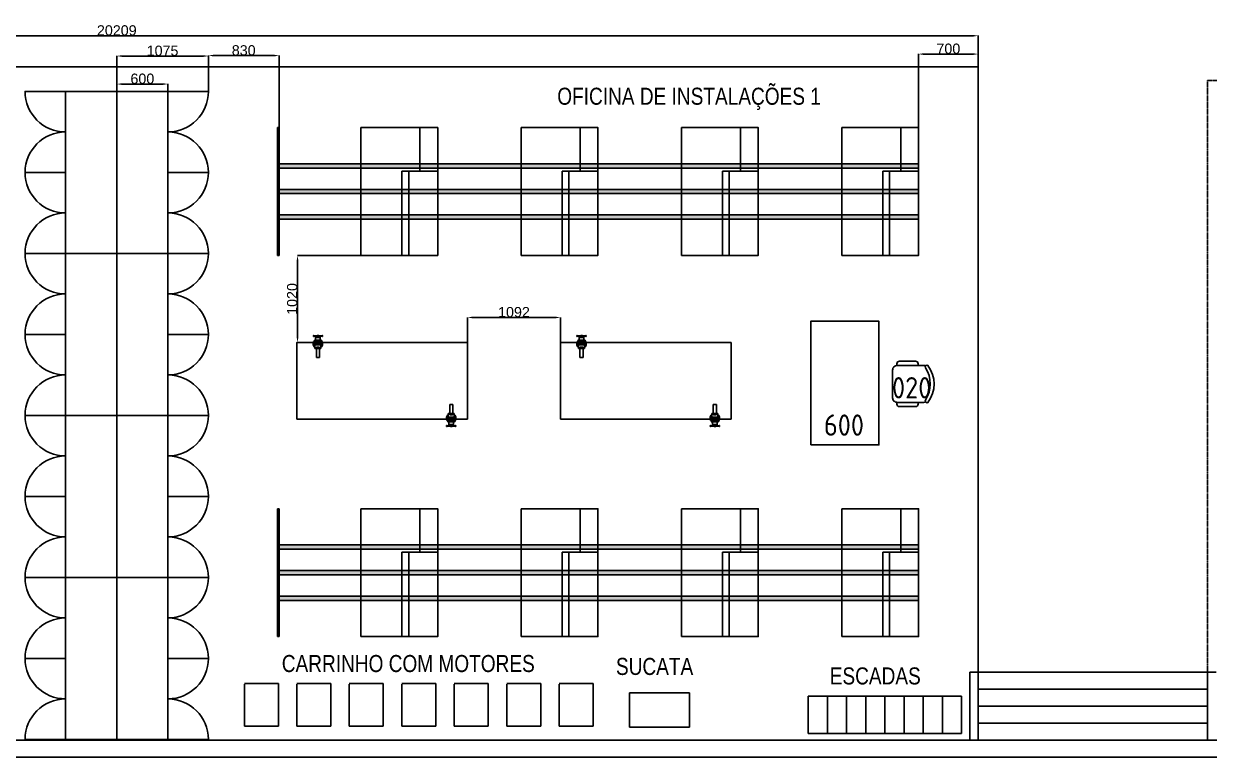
# Model space of a CAD drawing. Header units: millimetres. Extents: x 18768 to 1484868, y -11027 to 520152.
# Drawn here: x 173367 to 187274, y 408974 to 417579 of the extents above; entities that cross this region are included whole.
import ezdxf
from ezdxf.enums import TextEntityAlignment as Align

# ---------------------------------------------------------------- set-up
doc = ezdxf.new("R2010")
doc.units = ezdxf.units.MM
doc.linetypes.add('DASHED', pattern=[0.75, 0.55, -0.2])
doc.linetypes.add('DIVIDE', pattern=[2.15, 1.5, -0.2, 0.05, -0.15, 0.05, -0.2])
for name, color, linetype in [('4-MOBILIA', 4, 'Continuous'), ('A Construir', 1, 'Continuous'), ('L025-CONTORNO', 7, 'Continuous'), ('L025-IMAGIN', 1, 'DIVIDE'), ('L025-TEXTO', 7, 'Continuous'), ('L025-TRACEJ', 140, 'DASHED'), ('L035-ARRANJO-ADQUIRIR', 102, 'Continuous'), ('L035-ARRANJO-EXISTENTE', 180, 'Continuous'), ('PAREDES', 7, 'Continuous')]:
    doc.layers.add(name, color=color, linetype=linetype)
doc.styles.add('ISO-CP--25', font='isocp.shx', dxfattribs={"height": 250})
doc.styles.get("Standard").update_dxf_attribs({"font": 'arial.ttf'})
doc.dimstyles.new('ISO-25', dxfattribs={"dimtxt": 2.5, "dimasz": 2.5, "dimexe": 1.25, "dimexo": 0.625, "dimtad": 1, "dimtxsty": 'Standard', "dimcen": 2.5, "dimadec": 0, "dimazin": 0, "dimtfac": 1, "dimtmove": 0, "dimatfit": 3, "dimfxl": 1, "dimarcsym": 0})

# ---------------------------------------------------------------- blocks, each defined once
blk = doc.blocks.new('BL_SENAI_id9330820540')
at = {"layer": 'L025-TRACEJ', "color": 0}
blk.add_arc((-499, 243, 80), 800, 76.4167, 125, dxfattribs=at)
at = {"layer": 'L035-ARRANJO-EXISTENTE', "color": 0}
for p, q in [((-360, 1031, 80), (-499, 243, 80)), ((-449, 234, 80), (-310, 1022, 80)), ((-310, 1022, 80), (-360, 1031, 80)), ((-2268, -19, 80), (-958, 898, 80)), ((241, -814, 80), (-958, 898, 80)), ((-1244, -279, 80), (-1703, 376, 80)), ((-1720, 242, 80), (-2048, 12, 80)), ((-1809, -675, 80), (-499, 243, 80)), ((-1376, -250, 80), (-1720, 242, 80)), ((-499, 243, 80), (-449, 234, 80)), ((-2048, 12, 80), (-1703, -479, 80)), ((-1069, -1731, 80), (-2268, -19, 80)), ((-1703, -479, 80), (-1376, -250, 80)), ((-1219, -262, 80), (-480, -1319, 80)), ((-1162, -222, 80), (-422, -1278, 80)), ((-792, -750, 80), (-1439, -1203, 80)), ((-1069, -1731, 80), (241, -814, 80))]:
    blk.add_line(p, q, dxfattribs=at)
at = {"layer": 'L025-TEXTO', "style": 'ISO-CP--25'}
blk.add_attdef('rmp_mt_codmaterial', (15, 15), '', height=40, dxfattribs=at)
at = {"layer": 'L025-TEXTO', "style": 'ISO-CP--25', "flags": 1}
for tag in ['rmp_mt_nomeunid', 'rmp_mt_potencia', 'rmp_mt_cod']:
    blk.add_attdef(tag, (15, 15), '', height=40, dxfattribs=at)
blk = doc.blocks.new('*D143')
at = {"color": 0, "lineweight": -2, "transparency": 16777216}
for p, q in [((183863, 416361), (183863, 417224)), ((183923, 417223), (184503, 417223)), ((184563, 417074), (184563, 417224))]:
    blk.add_line(p, q, dxfattribs=at)
at = {"color": 0, "lineweight": 15, "transparency": 16777216}
for points in [[(183923, 417233), (183923, 417213), (183863, 417223)], [(184503, 417233), (184503, 417213), (184563, 417223)]]:
    blk.add_solid(points, dxfattribs=at)
at = {"layer": 'DEFPOINTS', "color": 0, "lineweight": 15, "transparency": 16777216}
for p in [(184563, 417223), (184563, 417074), (183863, 416360)]:
    blk.add_point(p, dxfattribs=at)
at = {"color": 0, "transparency": 16777216, "insert": (184213, 417285), "char_height": 120, "attachment_point": 5}
blk.add_mtext('700', dxfattribs=at)
blk = doc.blocks.new('*D144')
at = {"color": 0, "lineweight": -2, "transparency": 16777216}
for p, q in [((178572, 413841), (178572, 414134)), ((178632, 414133), (179604, 414133)), ((179664, 413841), (179664, 414134))]:
    blk.add_line(p, q, dxfattribs=at)
at = {"color": 0, "lineweight": 15, "transparency": 16777216}
for points in [[(178632, 414143), (178632, 414123), (178572, 414133)], [(179604, 414143), (179604, 414123), (179664, 414133)]]:
    blk.add_solid(points, dxfattribs=at)
at = {"layer": 'DEFPOINTS', "color": 0, "lineweight": 15, "transparency": 16777216}
for p in [(179664, 414133), (178572, 413840), (179664, 413840)]:
    blk.add_point(p, dxfattribs=at)
at = {"color": 0, "transparency": 16777216, "insert": (179118, 414195), "char_height": 120, "attachment_point": 5}
blk.add_mtext('1092', dxfattribs=at)
blk = doc.blocks.new('*D145')
at = {"color": 0, "lineweight": -2, "transparency": 16777216}
for p, q in [((177773, 414860), (176578, 414860)), ((176579, 413900), (176579, 414800)), ((176573, 413840), (176580, 413840))]:
    blk.add_line(p, q, dxfattribs=at)
at = {"color": 0, "lineweight": 15, "transparency": 16777216}
for points in [[(176569, 414800), (176589, 414800), (176579, 414860)], [(176569, 413900), (176589, 413900), (176579, 413840)]]:
    blk.add_solid(points, dxfattribs=at)
at = {"layer": 'DEFPOINTS', "color": 0, "lineweight": 15, "transparency": 16777216}
for p in [(176579, 414860), (177773, 414860), (176572, 413840)]:
    blk.add_point(p, dxfattribs=at)
at = {"color": 0, "transparency": 16777216, "insert": (176517, 414350), "char_height": 120, "attachment_point": 5, "rotation": 90}
blk.add_mtext('1020', dxfattribs=at)
blk = doc.blocks.new('*U140')
for p, q in [((-200, 250), (200, 250)), ((-200, -250), (-200, 242)), ((200, 250), (200, -250)), ((200, -250), (-200, -250))]:
    blk.add_line(p, q)
blk = doc.blocks.new('*U141')
at = {"color": 0, "linetype": 'ByBlock', "lineweight": -2, "transparency": 16777216}
for p in [(-3692, 0), (-3077, 0), (-2462, 0), (-1846, 0), (-1231, 0), (-615, 0), (0, 0)]:
    blk.add_blockref('*U140', p, dxfattribs=at)
blk = doc.blocks.new('BL_SENAI_id9320210400')
at = {"layer": 'L035-ARRANJO-ADQUIRIR', "color": 0}
for points in [[(-690, 550, -0.290756), (-310, 550, 0.829608), (-284, 579, 0.333333), (-716, 579, 0.829608), (-690, 550)], [(-717, 464), (-737, 464, 0.414214), (-767, 434), (-767, 244, 0.414214), (-737, 214), (-717, 214)], [(-710, 550, 0.129448), (-717, 523), (-717, 219, 0.414214), (-663, 164), (-338, 164, 0.414214), (-284, 219), (-284, 525, 0.120944), (-290, 550)], [(-284, 214), (-264, 214, 0.414214), (-234, 244), (-234, 434, 0.414214), (-264, 464), (-284, 464)]]:
    blk.add_lwpolyline(points, format="xyb", dxfattribs=at)
at = {"layer": 'L025-TEXTO', "style": 'ISO-CP--25'}
blk.add_attdef('rmp_mt_codmaterial', (15, 15), '', height=40, dxfattribs=at)
at = {"layer": 'L025-TEXTO', "style": 'ISO-CP--25', "flags": 1}
for tag in ['rmp_mt_nomeunid', 'rmp_mt_potencia', 'rmp_mt_cod']:
    blk.add_attdef(tag, (15, 15), '', height=40, dxfattribs=at)
blk = doc.blocks.new('BL_SENAI_id9320220810')
at = {"layer": 'L025-CONTORNO', "color": 0}
blk.add_lwpolyline([(-688, 238), (112, 238), (112, 1688), (-688, 1688)], close=True, dxfattribs=at)
at = {"layer": 'L025-TEXTO', "style": 'ISO-CP--25'}
blk.add_attdef('rmp_mt_codmaterial', (15, 15), '', height=40, dxfattribs=at)
at = {"layer": 'L025-TEXTO', "style": 'ISO-CP--25', "flags": 1}
for tag in ['rmp_mt_nomeunid', 'rmp_mt_potencia', 'rmp_mt_cod']:
    blk.add_attdef(tag, (15, 15), '', height=40, dxfattribs=at)
blk = doc.blocks.new('*D142')
at = {"color": 0, "lineweight": -2, "transparency": 16777216}
for p, q in [((164354, 417058), (164354, 417440)), ((164414, 417438), (184503, 417438)), ((184563, 417074), (184563, 417440))]:
    blk.add_line(p, q, dxfattribs=at)
at = {"color": 0, "lineweight": 15, "transparency": 16777216}
for points in [[(164414, 417448), (164414, 417428), (164354, 417438)], [(184503, 417448), (184503, 417428), (184563, 417438)]]:
    blk.add_solid(points, dxfattribs=at)
at = {"layer": 'DEFPOINTS', "color": 0, "lineweight": 15, "transparency": 16777216}
for p in [(184563, 417438), (164354, 417057), (184563, 417074)]:
    blk.add_point(p, dxfattribs=at)
at = {"color": 0, "transparency": 16777216, "insert": (174459, 417500), "char_height": 120, "attachment_point": 5}
blk.add_mtext('20209', dxfattribs=at)
blk = doc.blocks.new('*D150')
at = {"color": 0, "lineweight": -2, "transparency": 16777216}
for p, q in [((174459, 416785), (174459, 416872)), ((174519, 416871), (174999, 416871)), ((175059, 416785), (175059, 416872))]:
    blk.add_line(p, q, dxfattribs=at)
at = {"color": 0, "lineweight": 15, "transparency": 16777216}
for points in [[(174519, 416881), (174519, 416861), (174459, 416871)], [(174999, 416881), (174999, 416861), (175059, 416871)]]:
    blk.add_solid(points, dxfattribs=at)
at = {"layer": 'DEFPOINTS', "color": 0, "lineweight": 15, "transparency": 16777216}
for p in [(174459, 416784), (175059, 416871), (175059, 416784)]:
    blk.add_point(p, dxfattribs=at)
at = {"color": 0, "transparency": 16777216, "insert": (174759, 416933), "char_height": 120, "attachment_point": 5}
blk.add_mtext('600', dxfattribs=at)
blk = doc.blocks.new('*D151')
at = {"color": 0, "lineweight": -2, "transparency": 16777216}
for p, q in [((174459, 416785), (174459, 417201)), ((174519, 417200), (175474, 417200)), ((175534, 416785), (175534, 417201))]:
    blk.add_line(p, q, dxfattribs=at)
at = {"color": 0, "lineweight": 15, "transparency": 16777216}
for points in [[(174519, 417210), (174519, 417190), (174459, 417200)], [(175474, 417210), (175474, 417190), (175534, 417200)]]:
    blk.add_solid(points, dxfattribs=at)
at = {"layer": 'DEFPOINTS', "color": 0, "lineweight": 15, "transparency": 16777216}
for p in [(175534, 417200), (174459, 416784), (175534, 416784)]:
    blk.add_point(p, dxfattribs=at)
at = {"color": 0, "transparency": 16777216, "insert": (174996, 417261), "char_height": 120, "attachment_point": 5}
blk.add_mtext('1075', dxfattribs=at)
blk = doc.blocks.new('*D159')
at = {"color": 0, "lineweight": -2, "transparency": 16777216}
for p, q in [((175534, 416785), (175534, 417206)), ((175594, 417205), (176303, 417205)), ((176363, 416361), (176363, 417206))]:
    blk.add_line(p, q, dxfattribs=at)
at = {"color": 0, "lineweight": 15, "transparency": 16777216}
for points in [[(175594, 417215), (175594, 417195), (175534, 417205)], [(176303, 417215), (176303, 417195), (176363, 417205)]]:
    blk.add_solid(points, dxfattribs=at)
at = {"layer": 'DEFPOINTS', "color": 0, "lineweight": 15, "transparency": 16777216}
for p in [(176363, 417205), (175534, 416784), (176363, 416360)]:
    blk.add_point(p, dxfattribs=at)
at = {"color": 0, "transparency": 16777216, "insert": (175948, 417266), "char_height": 120, "attachment_point": 5}
blk.add_mtext('830', dxfattribs=at)

msp = doc.modelspace()

# ---------------------------------------------------------------- hatches: boundary and pattern name
at = {"true_color": 0xf4ee51}
h = msp.add_hatch(color=41, dxfattribs=at)
h.dxf.hatch_style = 1
h.paths.add_polyline_path([(177323.28, 415935.346), (176343.28, 415935.346), (176343.28, 415885.346), (177323.28, 415885.346)])
h.paths.add_polyline_path([(177803.145, 415935.346), (177323.28, 415935.346), (177323.28, 415885.346), (177803.145, 415885.346)])
h.paths.add_polyline_path([(177882.899, 415935.346), (177803.145, 415935.346), (177803.145, 415885.346), (177882.899, 415885.346)])
h.paths.add_polyline_path([(178223.28, 415935.346), (177882.899, 415935.346), (177882.899, 415885.346), (178223.28, 415885.346)])
h.paths.add_polyline_path([(179203.28, 415935.346), (178223.28, 415935.346), (178223.28, 415885.346), (179203.28, 415885.346)])
h.paths.add_polyline_path([(179683.145, 415935.346), (179203.28, 415935.346), (179203.28, 415885.346), (179683.145, 415885.346)])
h.paths.add_polyline_path([(179762.899, 415935.346), (179683.145, 415935.346), (179683.145, 415885.346), (179762.899, 415885.346)])
h.paths.add_polyline_path([(180103.28, 415935.346), (179762.899, 415935.346), (179762.899, 415885.346), (180103.28, 415885.346)])
h.paths.add_polyline_path([(181083.28, 415935.346), (180103.28, 415935.346), (180103.28, 415885.346), (181083.28, 415885.346)])
h.paths.add_polyline_path([(181983.28, 415935.346), (181083.28, 415935.346), (181083.28, 415885.346), (181983.28, 415885.346)])
h.paths.add_polyline_path([(182963.28, 415935.346), (181983.28, 415935.346), (181983.28, 415885.346), (182963.28, 415885.346)])
h.paths.add_polyline_path([(183443.145, 415935.346), (182963.28, 415935.346), (182963.28, 415885.346), (183443.145, 415885.346)])
h.paths.add_polyline_path([(183522.899, 415935.346), (183443.145, 415935.346), (183443.145, 415885.346), (183522.899, 415885.346)])
h.paths.add_polyline_path([(183863.28, 415935.346), (183522.899, 415935.346), (183522.899, 415885.346), (183863.28, 415885.346)])
h = msp.add_hatch(color=41, dxfattribs=at)
h.dxf.hatch_style = 1
h.paths.add_polyline_path([(177323.279, 415635.346), (176343.279, 415635.346), (176343.279, 415585.346), (177323.279, 415585.346)])
h.paths.add_polyline_path([(177803.144, 415635.346), (177323.279, 415635.346), (177323.279, 415585.346), (177803.144, 415585.346)])
h.paths.add_polyline_path([(177882.899, 415635.346), (177803.144, 415635.346), (177803.144, 415585.346), (177882.899, 415585.346)])
h.paths.add_polyline_path([(178223.279, 415635.346), (177882.899, 415635.346), (177882.899, 415585.346), (178223.279, 415585.346)])
h.paths.add_polyline_path([(179203.279, 415635.346), (178223.279, 415635.346), (178223.279, 415585.346), (179203.279, 415585.346)])
h.paths.add_polyline_path([(179683.144, 415635.346), (179203.279, 415635.346), (179203.279, 415585.346), (179683.144, 415585.346)])
h.paths.add_polyline_path([(179762.899, 415635.346), (179683.144, 415635.346), (179683.144, 415585.346), (179762.899, 415585.346)])
h.paths.add_polyline_path([(180103.279, 415635.346), (179762.899, 415635.346), (179762.899, 415585.346), (180103.279, 415585.346)])
h.paths.add_polyline_path([(181083.279, 415635.346), (180103.279, 415635.346), (180103.279, 415585.346), (181083.279, 415585.346)])
h.paths.add_polyline_path([(181983.279, 415635.346), (181083.279, 415635.346), (181083.279, 415585.346), (181983.279, 415585.346)])
h.paths.add_polyline_path([(182963.279, 415635.346), (181983.279, 415635.346), (181983.279, 415585.346), (182963.279, 415585.346)])
h.paths.add_polyline_path([(183443.144, 415635.346), (182963.279, 415635.346), (182963.279, 415585.346), (183443.144, 415585.346)])
h.paths.add_polyline_path([(183522.899, 415635.346), (183443.144, 415635.346), (183443.144, 415585.346), (183522.899, 415585.346)])
h.paths.add_polyline_path([(183863.279, 415635.346), (183522.899, 415635.346), (183522.899, 415585.346), (183863.279, 415585.346)])
h = msp.add_hatch(color=41, dxfattribs=at)
h.dxf.hatch_style = 1
h.paths.add_polyline_path([(177323.28, 415335.346), (176343.28, 415335.346), (176343.28, 415285.346), (177323.28, 415285.346)])
h.paths.add_polyline_path([(177803.145, 415335.346), (177323.28, 415335.346), (177323.28, 415285.346), (177803.145, 415285.346)])
h.paths.add_polyline_path([(177882.899, 415335.346), (177803.145, 415335.346), (177803.145, 415285.346), (177882.899, 415285.346)])
h.paths.add_polyline_path([(178223.28, 415335.346), (177882.899, 415335.346), (177882.899, 415285.346), (178223.28, 415285.346)])
h.paths.add_polyline_path([(179203.28, 415335.346), (178223.28, 415335.346), (178223.28, 415285.346), (179203.28, 415285.346)])
h.paths.add_polyline_path([(179683.145, 415335.346), (179203.28, 415335.346), (179203.28, 415285.346), (179683.145, 415285.346)])
h.paths.add_polyline_path([(179762.899, 415335.346), (179683.145, 415335.346), (179683.145, 415285.346), (179762.899, 415285.346)])
h.paths.add_polyline_path([(180103.28, 415335.346), (179762.899, 415335.346), (179762.899, 415285.346), (180103.28, 415285.346)])
h.paths.add_polyline_path([(181083.28, 415335.346), (180103.28, 415335.346), (180103.28, 415285.346), (181083.28, 415285.346)])
h.paths.add_polyline_path([(181983.28, 415335.346), (181083.28, 415335.346), (181083.28, 415285.346), (181983.28, 415285.346)])
h.paths.add_polyline_path([(182963.28, 415335.346), (181983.28, 415335.346), (181983.28, 415285.346), (182963.28, 415285.346)])
h.paths.add_polyline_path([(183443.145, 415335.346), (182963.28, 415335.346), (182963.28, 415285.346), (183443.145, 415285.346)])
h.paths.add_polyline_path([(183522.899, 415335.346), (183443.145, 415335.346), (183443.145, 415285.346), (183522.899, 415285.346)])
h.paths.add_polyline_path([(183863.28, 415335.346), (183522.899, 415335.346), (183522.899, 415285.346), (183863.28, 415285.346)])
h = msp.add_hatch(color=41, dxfattribs=at)
h.dxf.hatch_style = 1
h.paths.add_polyline_path([(177323.28, 411464.568), (176343.28, 411464.568), (176343.28, 411414.568), (177323.28, 411414.568)])
h.paths.add_polyline_path([(177803.145, 411464.568), (177323.28, 411464.568), (177323.28, 411414.568), (177803.145, 411414.568)])
h.paths.add_polyline_path([(177882.899, 411464.568), (177803.145, 411464.568), (177803.145, 411414.568), (177882.899, 411414.568)])
h.paths.add_polyline_path([(178223.28, 411464.568), (177882.899, 411464.568), (177882.899, 411414.568), (178223.28, 411414.568)])
h.paths.add_polyline_path([(179203.28, 411464.568), (178223.28, 411464.568), (178223.28, 411414.568), (179203.28, 411414.568)])
h.paths.add_polyline_path([(179683.145, 411464.568), (179203.28, 411464.568), (179203.28, 411414.568), (179683.145, 411414.568)])
h.paths.add_polyline_path([(179762.899, 411464.568), (179683.145, 411464.568), (179683.145, 411414.568), (179762.899, 411414.568)])
h.paths.add_polyline_path([(180103.28, 411464.568), (179762.899, 411464.568), (179762.899, 411414.568), (180103.28, 411414.568)])
h.paths.add_polyline_path([(181083.28, 411464.568), (180103.28, 411464.568), (180103.28, 411414.568), (181083.28, 411414.568)])
h.paths.add_polyline_path([(181983.28, 411464.568), (181083.28, 411464.568), (181083.28, 411414.568), (181983.28, 411414.568)])
h.paths.add_polyline_path([(182963.28, 411464.568), (181983.28, 411464.568), (181983.28, 411414.568), (182963.28, 411414.568)])
h.paths.add_polyline_path([(183443.145, 411464.568), (182963.28, 411464.568), (182963.28, 411414.568), (183443.145, 411414.568)])
h.paths.add_polyline_path([(183522.899, 411464.568), (183443.145, 411464.568), (183443.145, 411414.568), (183522.899, 411414.568)])
h.paths.add_polyline_path([(183863.28, 411464.568), (183522.899, 411464.568), (183522.899, 411414.568), (183863.28, 411414.568)])
h = msp.add_hatch(color=41, dxfattribs=at)
h.dxf.hatch_style = 1
h.paths.add_polyline_path([(177323.279, 411164.568), (176343.279, 411164.568), (176343.279, 411114.568), (177323.279, 411114.568)])
h.paths.add_polyline_path([(177803.144, 411164.568), (177323.279, 411164.568), (177323.279, 411114.568), (177803.144, 411114.568)])
h.paths.add_polyline_path([(177882.899, 411164.568), (177803.144, 411164.568), (177803.144, 411114.568), (177882.899, 411114.568)])
h.paths.add_polyline_path([(178223.279, 411164.568), (177882.899, 411164.568), (177882.899, 411114.568), (178223.279, 411114.568)])
h.paths.add_polyline_path([(179203.279, 411164.568), (178223.279, 411164.568), (178223.279, 411114.568), (179203.279, 411114.568)])
h.paths.add_polyline_path([(179683.144, 411164.568), (179203.279, 411164.568), (179203.279, 411114.568), (179683.144, 411114.568)])
h.paths.add_polyline_path([(179762.899, 411164.568), (179683.144, 411164.568), (179683.144, 411114.568), (179762.899, 411114.568)])
h.paths.add_polyline_path([(180103.279, 411164.568), (179762.899, 411164.568), (179762.899, 411114.568), (180103.279, 411114.568)])
h.paths.add_polyline_path([(181083.279, 411164.568), (180103.279, 411164.568), (180103.279, 411114.568), (181083.279, 411114.568)])
h.paths.add_polyline_path([(181983.279, 411164.568), (181083.279, 411164.568), (181083.279, 411114.568), (181983.279, 411114.568)])
h.paths.add_polyline_path([(182963.279, 411164.568), (181983.279, 411164.568), (181983.279, 411114.568), (182963.279, 411114.568)])
h.paths.add_polyline_path([(183443.144, 411164.568), (182963.279, 411164.568), (182963.279, 411114.568), (183443.144, 411114.568)])
h.paths.add_polyline_path([(183522.899, 411164.568), (183443.144, 411164.568), (183443.144, 411114.568), (183522.899, 411114.568)])
h.paths.add_polyline_path([(183863.279, 411164.568), (183522.899, 411164.568), (183522.899, 411114.568), (183863.279, 411114.568)])
h = msp.add_hatch(color=41, dxfattribs=at)
h.dxf.hatch_style = 1
h.paths.add_polyline_path([(177323.28, 410864.568), (176343.28, 410864.568), (176343.28, 410814.568), (177323.28, 410814.568)])
h.paths.add_polyline_path([(177803.145, 410864.568), (177323.28, 410864.568), (177323.28, 410814.568), (177803.145, 410814.568)])
h.paths.add_polyline_path([(177882.899, 410864.568), (177803.145, 410864.568), (177803.145, 410814.568), (177882.899, 410814.568)])
h.paths.add_polyline_path([(178223.28, 410864.568), (177882.899, 410864.568), (177882.899, 410814.568), (178223.28, 410814.568)])
h.paths.add_polyline_path([(179203.28, 410864.568), (178223.28, 410864.568), (178223.28, 410814.568), (179203.28, 410814.568)])
h.paths.add_polyline_path([(179683.145, 410864.568), (179203.28, 410864.568), (179203.28, 410814.568), (179683.145, 410814.568)])
h.paths.add_polyline_path([(179762.899, 410864.568), (179683.145, 410864.568), (179683.145, 410814.568), (179762.899, 410814.568)])
h.paths.add_polyline_path([(180103.28, 410864.568), (179762.899, 410864.568), (179762.899, 410814.568), (180103.28, 410814.568)])
h.paths.add_polyline_path([(181083.28, 410864.568), (180103.28, 410864.568), (180103.28, 410814.568), (181083.28, 410814.568)])
h.paths.add_polyline_path([(181983.28, 410864.568), (181083.28, 410864.568), (181083.28, 410814.568), (181983.28, 410814.568)])
h.paths.add_polyline_path([(182963.28, 410864.568), (181983.28, 410864.568), (181983.28, 410814.568), (182963.28, 410814.568)])
h.paths.add_polyline_path([(183443.145, 410864.568), (182963.28, 410864.568), (182963.28, 410814.568), (183443.145, 410814.568)])
h.paths.add_polyline_path([(183522.899, 410864.568), (183443.145, 410864.568), (183443.145, 410814.568), (183522.899, 410814.568)])
h.paths.add_polyline_path([(183863.28, 410864.568), (183522.899, 410864.568), (183522.899, 410814.568), (183863.28, 410814.568)])

# ---------------------------------------------------------------- linework, layer by layer
for p, q in [((176343.279, 416360.346), (176363.279, 416360.346)), ((176363.279, 416360.346), (176363.279, 414860.346)), ((177323.279, 416360.346), (177323.279, 414860.346)), ((178014.59, 416360.346), (178014.59, 415850.846)), ((179203.279, 416360.346), (179203.279, 414860.346)), ((179894.59, 416360.346), (179894.59, 415850.846)), ((181083.279, 416360.346), (181083.279, 414860.346)), ((181774.59, 416360.346), (181774.59, 415850.846)), ((182963.279, 416360.346), (182963.279, 414860.346)), ((183654.59, 416360.346), (183654.59, 415850.846)), ((183863.279, 415935.346), (176343.279, 415935.346)), ((176343.279, 415935.346), (176343.279, 415885.346)), ((183863.279, 415885.346), (183863.279, 415935.346)), ((176343.279, 415885.346), (183863.279, 415885.346)), ((178223.279, 415850.846), (177803.144, 415850.846)), ((177803.144, 415850.846), (177803.144, 414860.346)), ((177882.899, 415850.846), (177882.899, 414860.346)), ((180103.279, 415850.846), (179683.144, 415850.846)), ((179683.144, 415850.846), (179683.144, 414860.346)), ((179762.899, 415850.846), (179762.899, 414860.346)), ((181983.279, 415850.846), (181563.144, 415850.846)), ((181563.144, 415850.846), (181563.144, 414860.346)), ((181642.899, 415850.846), (181642.899, 414860.346)), ((183863.279, 415850.846), (183443.144, 415850.846)), ((183443.144, 415850.846), (183443.144, 414860.346)), ((183522.899, 415850.846), (183522.899, 414860.346)), ((183863.279, 415635.346), (176343.279, 415635.346)), ((176343.279, 415635.346), (176343.279, 415585.346)), ((176343.279, 415585.346), (183863.279, 415585.346)), ((183863.279, 415585.346), (183863.279, 415635.346)), ((183863.279, 415335.346), (176343.279, 415335.346)), ((176343.279, 415335.346), (176343.279, 415285.346)), ((176343.279, 415285.346), (183863.279, 415285.346)), ((183863.279, 415285.346), (183863.279, 415335.346)), ((176363.279, 414860.346), (176343.279, 414860.346)), ((176343.279, 411889.568), (176363.279, 411889.568)), ((176363.279, 411889.568), (176363.279, 410389.568)), ((177323.279, 411889.568), (177323.279, 410389.568)), ((178014.59, 411889.568), (178014.59, 411380.068)), ((179203.279, 411889.568), (179203.279, 410389.568)), ((179894.59, 411889.568), (179894.59, 411380.068)), ((181083.279, 411889.568), (181083.279, 410389.568)), ((181774.59, 411889.568), (181774.59, 411380.068)), ((182963.279, 411889.568), (182963.279, 410389.568)), ((183654.59, 411889.568), (183654.59, 411380.068)), ((183863.279, 411464.568), (176343.279, 411464.568)), ((176343.279, 411464.568), (176343.279, 411414.568)), ((176343.279, 411414.568), (183863.279, 411414.568)), ((178223.279, 411380.068), (177803.144, 411380.068)), ((177803.144, 411380.068), (177803.144, 410389.568)), ((177882.899, 411380.068), (177882.899, 410389.568)), ((180103.279, 411380.068), (179683.144, 411380.068)), ((179683.144, 411380.068), (179683.144, 410389.568)), ((179762.899, 411380.068), (179762.899, 410389.568)), ((181983.279, 411380.068), (181563.144, 411380.068)), ((181563.144, 411380.068), (181563.144, 410389.568)), ((181642.899, 411380.068), (181642.899, 410389.568)), ((183863.279, 411380.068), (183443.144, 411380.068)), ((183443.144, 411380.068), (183443.144, 410389.568)), ((183522.899, 411380.068), (183522.899, 410389.568)), ((183863.279, 411414.568), (183863.279, 411464.568)), ((183863.279, 411164.568), (176343.279, 411164.568)), ((176343.279, 411164.568), (176343.279, 411114.568)), ((176343.279, 411114.568), (183863.279, 411114.568)), ((183863.279, 411114.568), (183863.279, 411164.568)), ((184563.279, 411139.568), (184563.279, 409973.687)), ((183863.279, 410864.568), (176343.279, 410864.568)), ((176343.279, 410864.568), (176343.279, 410814.568)), ((176343.279, 410814.568), (183863.279, 410814.568)), ((183863.279, 410814.568), (183863.279, 410864.568)), ((176363.279, 410389.568), (176343.279, 410389.568)), ((181174.89, 409728.451), (180474.89, 409728.451)), ((180474.89, 409728.451), (180474.89, 409328.451)), ((181174.89, 409328.451), (181174.89, 409728.451)), ((182568.841, 409691.024), (182568.841, 409251.024)), ((184368.841, 409691.024), (182568.841, 409691.024)), ((182793.841, 409691.024), (182793.841, 409251.024)), ((183018.841, 409691.024), (183018.841, 409251.024)), ((183243.841, 409691.024), (183243.841, 409251.024)), ((183468.841, 409691.024), (183468.841, 409251.024)), ((183693.841, 409691.024), (183693.841, 409251.024)), ((183918.841, 409691.024), (183918.841, 409251.024)), ((184143.841, 409691.024), (184143.841, 409251.024)), ((184368.841, 409251.024), (184368.841, 409691.024)), ((180474.89, 409328.451), (181174.89, 409328.451)), ((182568.841, 409251.024), (184368.841, 409251.024))]:
    msp.add_line(p, q)
at = {"color": 2}
for p, q in [((173858.654, 415834.019), (173383.654, 415834.019)), ((175058.654, 415834.019), (175533.654, 415834.019)), ((173858.654, 413934.019), (173383.654, 413934.019)), ((175058.654, 413934.019), (175533.654, 413934.019)), ((173858.654, 412034.019), (173383.654, 412034.019)), ((175058.654, 412034.019), (175533.654, 412034.019)), ((173858.654, 410134.019), (173383.654, 410134.019)), ((175058.654, 410134.019), (175533.654, 410134.019))]:
    msp.add_line(p, q, dxfattribs=at)
for points in [[(173858.654, 416784.019), (173383.654, 416784.019, 0.414213562), (173858.654, 416309.019, 0.414213562), (173383.654, 415834.019, 0.414213562), (173858.654, 415359.019, 0.414213562), (173383.654, 414884.019), (173858.654, 414884.019)], [(175058.654, 416784.019), (175533.654, 416784.019, -0.414213562), (175058.654, 416309.019, -0.414213562), (175533.654, 415834.019, -0.414213562), (175058.654, 415359.019, -0.414213562), (175533.654, 414884.019), (175058.654, 414884.019)], [(173858.654, 414884.019), (173383.654, 414884.019, 0.414213562), (173858.654, 414409.019, 0.414213562), (173383.654, 413934.019, 0.414213562), (173858.654, 413459.019, 0.414213562), (173383.654, 412984.019), (173858.654, 412984.019)], [(175058.654, 414884.019), (175533.654, 414884.019, -0.414213562), (175058.654, 414409.019, -0.414213562), (175533.654, 413934.019, -0.414213562), (175058.654, 413459.019, -0.414213562), (175533.654, 412984.019), (175058.654, 412984.019)], [(173858.654, 412984.019), (173383.654, 412984.019, 0.414213562), (173858.654, 412509.019, 0.414213562), (173383.654, 412034.019, 0.414213562), (173858.654, 411559.019, 0.414213562), (173383.654, 411084.019), (173858.654, 411084.019)], [(175058.654, 412984.019), (175533.654, 412984.019, -0.414213562), (175058.654, 412509.019, -0.414213562), (175533.654, 412034.019, -0.414213562), (175058.654, 411559.019, -0.414213562), (175533.654, 411084.019), (175058.654, 411084.019)], [(173858.654, 411084.019), (173383.654, 411084.019, 0.414213562), (173858.654, 410609.019, 0.414213562), (173383.654, 410134.019, 0.414213562), (173858.654, 409659.019, 0.414213562), (173383.654, 409184.019), (173858.654, 409184.019)], [(175058.654, 411084.019), (175533.654, 411084.019, -0.414213562), (175058.654, 410609.019, -0.414213562), (175533.654, 410134.019, -0.414213562), (175058.654, 409659.019, -0.414213562), (175533.654, 409184.019), (175058.654, 409184.019)]]:
    msp.add_lwpolyline(points, format="xyb", dxfattribs=at)
for points in [[(174458.654, 416784.019), (174458.654, 414884.019), (173858.654, 414884.019), (173858.654, 416784.019)], [(174458.654, 416784.019), (174458.654, 414884.019), (175058.654, 414884.019), (175058.654, 416784.019)], [(174458.654, 414884.019), (174458.654, 412984.019), (173858.654, 412984.019), (173858.654, 414884.019)], [(174458.654, 414884.019), (174458.654, 412984.019), (175058.654, 412984.019), (175058.654, 414884.019)], [(174458.654, 412984.019), (174458.654, 411084.019), (173858.654, 411084.019), (173858.654, 412984.019)], [(174458.654, 412984.019), (174458.654, 411084.019), (175058.654, 411084.019), (175058.654, 412984.019)], [(174458.654, 411084.019), (174458.654, 409184.019), (173858.654, 409184.019), (173858.654, 411084.019)], [(174458.654, 411084.019), (174458.654, 409184.019), (175058.654, 409184.019), (175058.654, 411084.019)]]:
    msp.add_lwpolyline(points, close=True)
for points in [[(176343.279, 416360.346), (176343.279, 414860.346)], [(178223.279, 414860.346), (178223.279, 416360.346), (177323.279, 416360.346)], [(178223.279, 416360.346), (178223.279, 414860.346)], [(180103.279, 414860.346), (180103.279, 416360.346), (179203.279, 416360.346)], [(180103.279, 416360.346), (180103.279, 414860.346)], [(181983.279, 414860.346), (181983.279, 416360.346), (181083.279, 416360.346)], [(181983.279, 416360.346), (181983.279, 414860.346)], [(183863.279, 414860.346), (183863.279, 416360.346), (182963.279, 416360.346)], [(177323.279, 414860.346), (178223.279, 414860.346), (178223.279, 415885.346)], [(179203.279, 414860.346), (180103.279, 414860.346), (180103.279, 415885.346)], [(181083.279, 414860.346), (181983.279, 414860.346), (181983.279, 415885.346)], [(182963.279, 414860.346), (183863.279, 414860.346), (183863.279, 415885.346)], [(176343.279, 411889.568), (176343.279, 410389.568)], [(178223.279, 410389.568), (178223.279, 411889.568), (177323.279, 411889.568)], [(178223.279, 411889.568), (178223.279, 410389.568)], [(180103.279, 410389.568), (180103.279, 411889.568), (179203.279, 411889.568)], [(180103.279, 411889.568), (180103.279, 410389.568)], [(181983.279, 410389.568), (181983.279, 411889.568), (181083.279, 411889.568)], [(181983.279, 411889.568), (181983.279, 410389.568)], [(183863.279, 410389.568), (183863.279, 411889.568), (182963.279, 411889.568)], [(177323.279, 410389.568), (178223.279, 410389.568), (178223.279, 411414.568)], [(179203.279, 410389.568), (180103.279, 410389.568), (180103.279, 411414.568)], [(181083.279, 410389.568), (181983.279, 410389.568), (181983.279, 411414.568)], [(182963.279, 410389.568), (183863.279, 410389.568), (183863.279, 411414.568)]]:
    msp.add_lwpolyline(points)
at = {"layer": 'A Construir'}
for p, q in [((164354.028, 417073.687), (184563.279, 417073.687)), ((184563.279, 417073.687), (184563.279, 409973.687))]:
    msp.add_line(p, q, dxfattribs=at)
at = {"layer": 'L025-IMAGIN'}
for p in [(187253.279, 409973.687), (221923.279, 416913.687)]:
    msp.add_line(p, (187253.279, 416913.687), dxfattribs=at)
at = {"layer": 'L035-ARRANJO-ADQUIRIR'}
for p, q in [((176780.357, 413842.425), (176780.357, 413848.277)), ((176788.559, 413848.277), (176856.354, 413848.277)), ((176791.717, 413904.314), (176844.994, 413904.314)), ((176791.717, 413904.314), (176791.717, 413877.175)), ((176791.717, 413899.896), (176844.994, 413899.896)), ((176833.52, 413865.815), (176803.191, 413865.815)), ((176844.994, 413904.314), (176844.994, 413877.175)), ((176856.354, 413848.277), (176856.354, 413842.425)), ((179872.209, 413842.425), (179872.209, 413848.277)), ((179880.411, 413848.277), (179948.207, 413848.277)), ((179883.57, 413904.314), (179936.846, 413904.314)), ((179883.57, 413904.314), (179883.57, 413877.175)), ((179883.57, 413899.896), (179936.846, 413899.896)), ((179925.373, 413865.815), (179895.043, 413865.815)), ((179936.846, 413904.314), (179936.846, 413877.175)), ((179948.207, 413848.277), (179948.207, 413842.425)), ((176856.354, 413842.425), (176780.357, 413842.425)), ((176780.357, 413835.7), (176780.357, 413829.848)), ((176856.354, 413835.7), (176780.357, 413835.7)), ((176784.065, 413768.837), (176784.065, 413809.722)), ((176852.646, 413768.837), (176784.065, 413768.837)), ((176788.559, 413829.848), (176856.354, 413829.848)), ((176800.025, 413664.129), (176800.025, 413768.837)), ((176836.686, 413768.837), (176836.686, 413664.129)), ((176852.646, 413809.722), (176852.646, 413768.837)), ((176856.354, 413829.848), (176856.354, 413835.7)), ((179948.207, 413842.425), (179872.209, 413842.425)), ((179872.209, 413835.7), (179872.209, 413829.848)), ((179948.207, 413835.7), (179872.209, 413835.7)), ((179875.917, 413768.837), (179875.917, 413809.722)), ((179944.498, 413768.837), (179875.917, 413768.837)), ((179880.411, 413829.848), (179948.207, 413829.848)), ((179891.877, 413664.129), (179891.877, 413768.837)), ((179928.538, 413768.837), (179928.538, 413664.129)), ((179944.498, 413809.722), (179944.498, 413768.837)), ((179948.207, 413829.848), (179948.207, 413835.7)), ((176800.025, 413664.129), (176836.686, 413664.129)), ((179891.877, 413664.129), (179928.538, 413664.129)), ((178400.635, 413111.505), (178363.975, 413111.505)), ((178363.975, 413006.797), (178363.975, 413111.505)), ((178400.635, 413111.505), (178400.635, 413006.797)), ((181492.488, 413111.505), (181455.827, 413111.505)), ((181455.827, 413006.797), (181455.827, 413111.505)), ((181492.488, 413111.505), (181492.488, 413006.797)), ((178344.306, 412945.786), (178344.306, 412939.934)), ((178344.306, 412939.934), (178420.304, 412939.934)), ((178344.306, 412927.357), (178344.306, 412933.209)), ((178344.306, 412933.209), (178420.304, 412933.209)), ((178412.102, 412927.357), (178344.306, 412927.357)), ((178348.015, 412965.913), (178348.015, 413006.797)), ((178348.015, 413006.797), (178416.595, 413006.797)), ((178355.667, 412871.32), (178355.667, 412898.459)), ((178408.943, 412875.738), (178355.667, 412875.738)), ((178367.14, 412909.819), (178397.47, 412909.819)), ((178408.943, 412871.32), (178408.943, 412898.459)), ((178416.595, 413006.797), (178416.595, 412965.913)), ((178420.304, 412939.934), (178420.304, 412945.786)), ((178420.304, 412933.209), (178420.304, 412927.357)), ((181436.158, 412945.786), (181436.158, 412939.934)), ((181503.954, 412945.786), (181436.158, 412945.786)), ((181436.158, 412939.934), (181512.156, 412939.934)), ((181436.158, 412927.357), (181436.158, 412933.209)), ((181436.158, 412933.209), (181512.156, 412933.209)), ((181503.954, 412927.357), (181436.158, 412927.357)), ((181439.867, 412965.913), (181439.867, 413006.797)), ((181439.867, 413006.797), (181508.448, 413006.797)), ((181447.519, 412871.32), (181447.519, 412898.459)), ((181500.795, 412875.738), (181447.519, 412875.738)), ((181458.992, 412909.819), (181489.322, 412909.819)), ((181500.795, 412871.32), (181500.795, 412898.459)), ((181508.448, 413006.797), (181508.448, 412965.913)), ((181512.156, 412939.934), (181512.156, 412945.786)), ((181512.156, 412933.209), (181512.156, 412927.357)), ((178408.943, 412871.32), (178355.667, 412871.32)), ((181500.795, 412871.32), (181447.519, 412871.32))]:
    msp.add_line(p, q, dxfattribs=at)
for points in [[(176764.697, 413910.313), (176768.811, 413910.313), (176768.811, 413919.704), (176764.697, 413919.704)], [(176780.357, 413865.815), (176780.357, 413848.277), (176856.354, 413848.277), (176856.354, 413865.815)], [(176826.363, 413904.314), (176810.567, 413904.314), (176810.567, 413922.932), (176826.363, 413922.932)], [(176872.234, 413910.313), (176868.12, 413910.313), (176868.12, 413919.704), (176872.234, 413919.704)], [(179856.549, 413910.313), (179860.663, 413910.313), (179860.663, 413919.704), (179856.549, 413919.704)], [(179872.209, 413865.815), (179872.209, 413848.277), (179948.207, 413848.277), (179948.207, 413865.815)], [(179918.216, 413904.314), (179902.419, 413904.314), (179902.419, 413922.932), (179918.216, 413922.932)], [(179964.086, 413910.313), (179959.972, 413910.313), (179959.972, 413919.704), (179964.086, 413919.704)], [(178572.1, 413840.298), (176572.1, 413840.298), (176572.1, 412940.298), (178572.1, 412940.298)], [(176780.357, 413812.31), (176780.357, 413829.848), (176856.354, 413829.848), (176856.354, 413812.31)], [(176834.534, 413768.837), (176802.177, 413768.837), (176802.177, 413784.498), (176834.534, 413784.498)], [(181663.952, 413840.298), (179663.952, 413840.298), (179663.952, 412940.298), (181663.952, 412940.298)], [(179872.209, 413812.31), (179872.209, 413829.848), (179948.207, 413829.848), (179948.207, 413812.31)], [(179926.386, 413768.837), (179894.029, 413768.837), (179894.029, 413784.498), (179926.386, 413784.498)], [(178420.304, 412963.324), (178420.304, 412945.786), (178344.306, 412945.786), (178344.306, 412963.324)], [(178420.304, 412909.819), (178420.304, 412927.357), (178344.306, 412927.357), (178344.306, 412909.819)], [(178366.126, 413006.797), (178398.484, 413006.797), (178398.484, 412991.137), (178366.126, 412991.137)], [(181512.156, 412963.324), (181512.156, 412945.786), (181436.158, 412945.786), (181436.158, 412963.324)], [(181512.156, 412909.819), (181512.156, 412927.357), (181436.158, 412927.357), (181436.158, 412909.819)], [(181457.978, 413006.797), (181490.336, 413006.797), (181490.336, 412991.137), (181457.978, 412991.137)], [(178328.427, 412865.322), (178332.541, 412865.322), (178332.541, 412855.93), (178328.427, 412855.93)], [(178374.297, 412871.32), (178390.094, 412871.32), (178390.094, 412852.702), (178374.297, 412852.702)], [(178435.964, 412865.322), (178431.85, 412865.322), (178431.85, 412855.93), (178435.964, 412855.93)], [(181420.279, 412865.322), (181424.393, 412865.322), (181424.393, 412855.93), (181420.279, 412855.93)], [(181466.149, 412871.32), (181481.946, 412871.32), (181481.946, 412852.702), (181466.149, 412852.702)], [(181527.816, 412865.322), (181523.702, 412865.322), (181523.702, 412855.93), (181527.816, 412855.93)]]:
    msp.add_lwpolyline(points, close=True, dxfattribs=at)
for points in [[(176810.567, 413912.954), (176768.811, 413912.954), (176768.811, 413917.063), (176810.567, 413917.063)], [(176826.363, 413917.063), (176868.12, 413917.063), (176868.12, 413912.954), (176826.363, 413912.954)], [(179902.419, 413912.954), (179860.663, 413912.954), (179860.663, 413917.063), (179902.419, 413917.063)], [(179918.216, 413917.063), (179959.972, 413917.063), (179959.972, 413912.954), (179918.216, 413912.954)], [(178374.297, 412858.572), (178332.541, 412858.572), (178332.541, 412862.68), (178374.297, 412862.68)], [(178390.094, 412862.68), (178431.85, 412862.68), (178431.85, 412858.572), (178390.094, 412858.572)], [(181466.149, 412858.572), (181424.393, 412858.572), (181424.393, 412862.68), (181466.149, 412862.68)], [(181481.946, 412862.68), (181523.702, 412862.68), (181523.702, 412858.572), (181481.946, 412858.572)]]:
    msp.add_lwpolyline(points, dxfattribs=at)
for centre in [(176771.707, 413823.061), (176865.004, 413823.061), (179863.559, 413823.061), (179956.856, 413823.061), (178335.656, 412952.573), (178428.954, 412952.573), (181427.509, 412952.573), (181520.806, 412952.573)]:
    msp.add_circle(centre, 4.459, dxfattribs=at)
for centre, radius, start, end in [((176818.356, 413824.374), 55.537, 131.738552, 231.8706706), ((176780.357, 413877.175), 11.36, 270, 0), ((176856.354, 413877.175), 11.36, 180, 270), ((176818.356, 413824.374), 55.537, 308.1293294, 48.261448), ((179910.208, 413824.374), 55.537, 131.738552, 231.8706706), ((179872.209, 413877.175), 11.36, 270, 0), ((179948.207, 413877.175), 11.36, 180, 270), ((179910.208, 413824.374), 55.537, 308.1293294, 48.261448), ((176781.477, 413809.722), 2.588, 0, 90), ((176855.234, 413809.722), 2.588, 90, 180), ((179873.329, 413809.722), 2.588, 0, 90), ((179947.087, 413809.722), 2.588, 90, 180), ((178382.305, 412951.26), 55.537, 128.1293294, 228.261448), ((178344.306, 412898.459), 11.36, 0, 90), ((178345.426, 412965.913), 2.588, 270, 0), ((178420.304, 412898.459), 11.36, 90, 180), ((178382.305, 412951.26), 55.537, 311.738552, 51.8706706), ((178419.184, 412965.913), 2.588, 180, 270), ((181474.157, 412951.26), 55.537, 128.1293294, 228.261448), ((181436.158, 412898.459), 11.36, 0, 90), ((181437.278, 412965.913), 2.588, 270, 0), ((181512.156, 412898.459), 11.36, 90, 180), ((181474.157, 412951.26), 55.537, 311.738552, 51.8706706), ((181511.036, 412965.913), 2.588, 180, 270)]:
    msp.add_arc(centre, radius, start, end, dxfattribs=at)
at = {"layer": 'PAREDES'}
for p, q in [((184463.279, 409973.687), (184463.279, 409173.687)), ((187353.279, 409973.687), (184463.279, 409973.687)), ((187213.279, 409973.687), (184563.279, 409973.687)), ((184563.279, 409973.687), (184563.279, 409173.687)), ((187233.279, 409973.687), (184583.279, 409973.687)), ((187253.279, 409973.687), (184638.279, 409973.687)), ((187253.279, 409973.687), (184658.279, 409973.687)), ((187253.279, 409973.687), (187253.279, 409173.687)), ((187213.279, 409773.687), (184563.279, 409773.687)), ((187233.279, 409773.687), (184583.279, 409773.687)), ((187253.279, 409773.687), (184638.279, 409773.687)), ((187253.279, 409773.687), (184658.279, 409773.687)), ((187213.279, 409573.687), (184563.279, 409573.687)), ((187233.279, 409573.687), (184583.279, 409573.687)), ((187253.279, 409573.687), (184638.279, 409573.687)), ((187253.279, 409573.687), (184658.279, 409573.687)), ((187213.279, 409373.687), (184563.279, 409373.687)), ((187233.279, 409373.687), (184583.279, 409373.687)), ((187253.279, 409373.687), (184638.279, 409373.687)), ((187253.279, 409373.687), (184658.279, 409373.687)), ((187063.279, 409173.687), (151769.279, 409173.687)), ((187083.279, 409173.687), (184583.279, 409173.687)), ((185063.279, 409173.687), (187063.279, 409173.687)), ((185083.279, 409173.687), (187083.279, 409173.687)), ((185138.279, 409173.687), (187138.279, 409173.687)), ((185158.279, 409173.687), (187158.279, 409173.687)), ((222553.279, 409173.687), (187063.279, 409173.687)), ((222573.279, 409173.687), (187083.279, 409173.687)), ((151769.279, 408973.687), (187063.279, 408973.687)), ((151769.279, 408973.687), (187063.279, 408973.687)), ((187063.279, 408973.687), (185063.279, 408973.687)), ((187063.279, 408973.687), (185063.279, 408973.687)), ((187063.279, 408973.687), (185063.279, 408973.687)), ((187138.279, 408973.687), (185138.279, 408973.687)), ((187138.279, 408973.687), (185138.279, 408973.687)), ((187138.279, 408973.687), (185138.279, 408973.687)), ((222553.279, 408973.687), (187063.279, 408973.687)), ((222553.279, 408973.687), (187063.279, 408973.687)), ((222553.279, 408973.687), (187063.279, 408973.687)), ((222573.279, 408973.687), (187253.279, 408973.687))]:
    msp.add_line(p, q, dxfattribs=at)

# ---------------------------------------------------------------- block references
msp.add_blockref('*U141', (179847.383, 409588.434))
at = {"layer": 'L035-ARRANJO-ADQUIRIR'}
ref = msp.add_blockref('BL_SENAI_id9330820540', (189138.298, 416582.802, -79.514), dxfattribs=dict(at, rotation=54.99999999955456))
ref.add_attrib('rmp_mt_codmaterial', '069', dxfattribs={"layer": 'L025-TEXTO', "height": 250, "rotation": 215, "style": 'ISO-CP--25'}).set_placement((189226.805, 415901.653, -79.514), align=Align.CENTER)
ref = msp.add_blockref('BL_SENAI_id9320220810', (183286.077, 412400.591), dxfattribs=at)
ref.add_attrib('rmp_mt_codmaterial', '009', dxfattribs={"layer": 'L025-TEXTO', "height": 250, "rotation": 180, "style": 'ISO-CP--25'}).set_placement((182987.121, 412995.769), align=Align.CENTER)
ref = msp.add_blockref('BL_SENAI_id9320210400', (183394.98, 412853.111), dxfattribs=dict(at, rotation=270))
ref.add_attrib('rmp_mt_codmaterial', '020', dxfattribs={"layer": 'L025-TEXTO', "height": 250, "style": 'ISO-CP--25'}).set_placement((183782.543, 413308.541), align=Align.MIDDLE)
ref = msp.add_blockref('BL_SENAI_id9330820540', (188658.261, 410644.572, -79.514), dxfattribs=dict(at, rotation=234.9999999995546))
ref.add_attrib('rmp_mt_codmaterial', '069', dxfattribs={"layer": 'L025-TEXTO', "height": 250, "rotation": 35, "style": 'ISO-CP--25'}).set_placement((188569.754, 411325.721, -79.514), align=Align.CENTER)

# ---------------------------------------------------------------- texts
at = {"layer": '4-MOBILIA', "width": 0.8}
for s, p in [('OFICINA DE INSTALAÇÕES 1', (179625.775, 416628.224)), ('CARRINHO COM MOTORES', (176394.384, 409973.651)), ('SUCATA', (180314.273, 409939.539)), ('ESCADAS', (182821.394, 409828.151))]:
    msp.add_text(s, height=200, dxfattribs=at).set_placement(p)

# ---------------------------------------------------------------- dimensions: what is measured, and where the dimension line sits
at = {"color": 4}
for base, p1, p2, picture, middle in [((184563.279, 417438.395), (164354.028, 417056.978), (184563.279, 417073.687), '*D142', (174458.654, 417438.395)), ((175533.654, 417199.509), (174458.654, 416784.019), (175533.654, 416784.019), '*D151', (174996.154, 417199.509)), ((184563.279, 417223.019), (183863.279, 416360.346), (184563.279, 417073.687), '*D143', (184213.279, 417223.019)), ((175058.654, 416870.778), (174458.654, 416784.019), (175058.654, 416784.019), '*D150', (174758.654, 416870.778))]:
    dim = msp.add_linear_dim(base=base, p1=p1, p2=p2, dimstyle='ISO-25', override={"dimtxt": 120, "dimasz": 60, "dimdec": 0}, dxfattribs=at)
    dim.commit()
    dim.dimension.update_dxf_attribs({"geometry": picture, "text_midpoint": middle, "dimtype": 160})
for base, p1, p2, picture, middle in [((176363.279, 417204.509), (175533.654, 416784.019), (176363.279, 416360.346), '*D159', (175948.467, 417266.443)), ((179663.952, 414132.711), (178572.1, 413840.298), (179663.952, 413840.298), '*D144', (179118.026, 414194.605))]:
    dim = msp.add_linear_dim(base=base, p1=p1, p2=p2, dimstyle='ISO-25', override={"dimtxt": 120, "dimasz": 60, "dimdec": 0}, dxfattribs=at)
    dim.commit()
    dim.dimension.update_dxf_attribs({"geometry": picture, "text_midpoint": middle})
dim = msp.add_linear_dim(base=(176578.768, 414860.346), p1=(176572.1, 413840.298), p2=(177773.279, 414860.346), angle=90, dimstyle='ISO-25', override={"dimtxt": 120, "dimasz": 60, "dimdec": 0}, dxfattribs=at)
dim.commit()
dim.dimension.update_dxf_attribs({"geometry": '*D145', "text_midpoint": (176516.874, 414350.322)})

doc.saveas('drawing.dxf')
